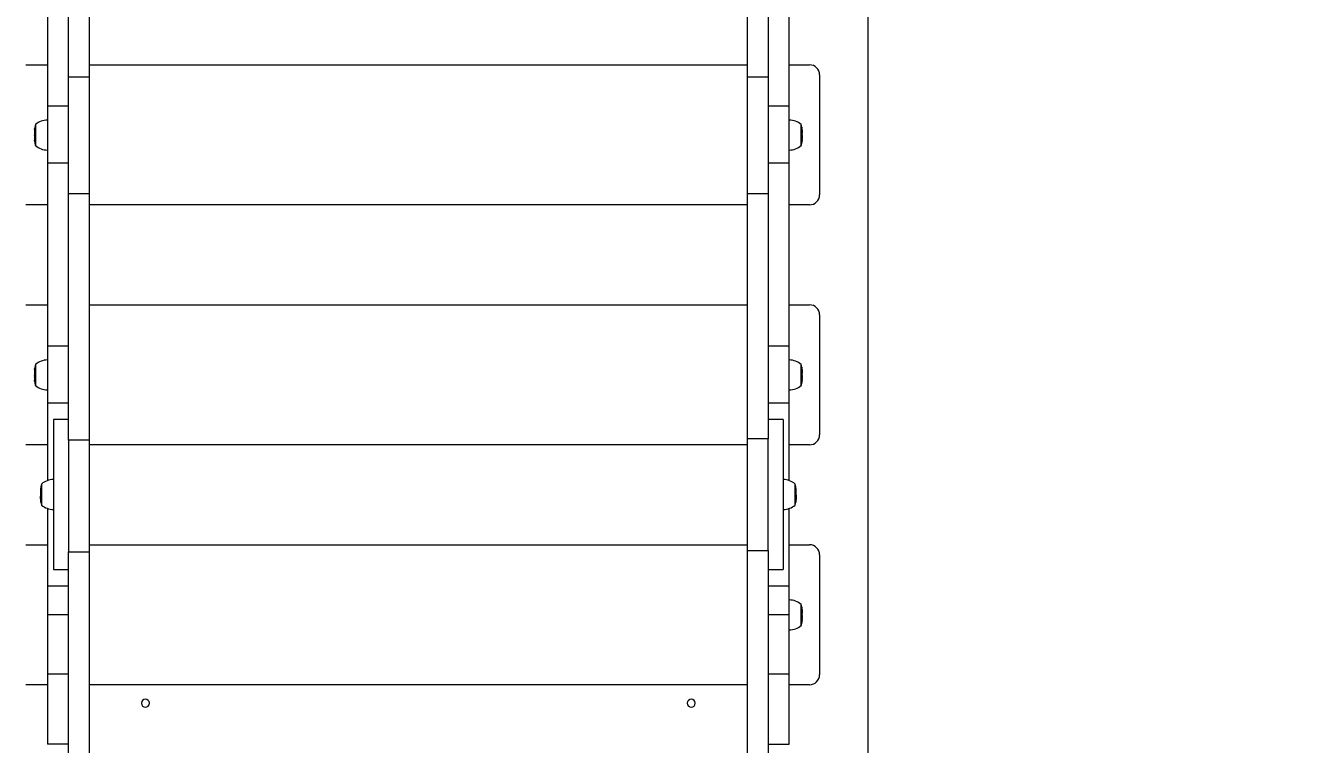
# Model space of a CAD drawing. Header units: millimetres. Extents: x -8113 to 7554, y -5964 to 7452.
# Drawn here: x 2321 to 3612, y -1816 to -1098 of the extents above; entities that cross this region are included whole.
import ezdxf

# ---------------------------------------------------------------- set-up
doc = ezdxf.new("R2010")
doc.units = ezdxf.units.MM
for name, color, linetype in [('DIKOM_ОБЪЕКТ', 7, 'Continuous'), ('DIKOM_РАЗМЕР_ЗОНА', 7, 'Continuous'), ('DIKOM_РАЗМЕР_ОБЪЕКТА', 7, 'Continuous')]:
    doc.layers.add(name, color=color, linetype=linetype)
doc.styles.add('style1', font='arial.ttf', dxfattribs={"width": 0.8})
doc.dimstyles.new('1-50', dxfattribs={"dimtxt": 300, "dimasz": 200, "dimexe": 100, "dimexo": 0, "dimgap": 100, "dimtad": 1, "dimtxsty": 'style1', "dimcen": 200, "dimclrd": 7, "dimclre": 7, "dimclrt": 7, "dimadec": 1, "dimazin": 2, "dimtfac": 1, "dimtmove": 0, "dimatfit": 2, "dimfxl": 0, "dimlwd": 25, "dimlwe": 18, "dimarcsym": 0})

# ---------------------------------------------------------------- blocks, each defined once
blk = doc.blocks.new('*D0')
at = {"layer": 'Defpoints', "color": 0, "transparency": 16777216}
for p in [(6054.1, 1970.8), (-4445.9, 381.6), (6054.1, -5178.4)]:
    blk.add_point(p, dxfattribs=at)
at = {"layer": 'DIKOM_РАЗМЕР_ОБЪЕКТА', "color": 7, "lineweight": 18, "transparency": 16777216}
for p, q in [((6054.1, 1970.8), (6054.1, -5278.4)), ((-4445.9, 381.6), (-4445.9, -5278.4))]:
    blk.add_line(p, q, dxfattribs=at)
at = {"layer": 'DIKOM_РАЗМЕР_ОБЪЕКТА', "color": 7, "lineweight": 25, "transparency": 16777216}
blk.add_line((-4245.9, -5178.4), (5854.1, -5178.4), dxfattribs=at)
at = {"layer": 'DIKOM_РАЗМЕР_ОБЪЕКТА', "color": 7, "transparency": 16777216}
for points in [[(-4245.9, -5145), (-4245.9, -5211.7), (-4445.9, -5178.4)], [(5854.1, -5145), (5854.1, -5211.7), (6054.1, -5178.4)]]:
    blk.add_solid(points, dxfattribs=at)
at = {"layer": 'DIKOM_РАЗМЕР_ОБЪЕКТА', "color": 7, "transparency": 16777216, "insert": (804.1, -4925.2), "char_height": 300, "attachment_point": 5, "style": 'style1'}
blk.add_mtext('10500', dxfattribs=at)
blk = doc.blocks.new('*D2')
at = {"layer": 'Defpoints', "color": 0, "transparency": 16777216}
for p in [(7554.1, 1504.9), (-6445.9, -5.3), (7554.1, -5864.3)]:
    blk.add_point(p, dxfattribs=at)
at = {"layer": 'DIKOM_РАЗМЕР_ЗОНА', "color": 7, "lineweight": 18, "transparency": 16777216}
for p, q in [((7554.1, 1504.9), (7554.1, -5964.3)), ((-6445.9, -5.3), (-6445.9, -5964.3))]:
    blk.add_line(p, q, dxfattribs=at)
at = {"layer": 'DIKOM_РАЗМЕР_ЗОНА', "color": 7, "lineweight": 25, "transparency": 16777216}
blk.add_line((-6245.9, -5864.3), (7354.1, -5864.3), dxfattribs=at)
at = {"layer": 'DIKOM_РАЗМЕР_ЗОНА', "color": 7, "transparency": 16777216}
for points in [[(-6245.9, -5830.9), (-6245.9, -5897.6), (-6445.9, -5864.3)], [(7354.1, -5830.9), (7354.1, -5897.6), (7554.1, -5864.3)]]:
    blk.add_solid(points, dxfattribs=at)
at = {"layer": 'DIKOM_РАЗМЕР_ЗОНА', "color": 7, "transparency": 16777216, "insert": (554.1, -5611.1), "char_height": 300, "attachment_point": 5, "style": 'style1'}
blk.add_mtext('14000', dxfattribs=at)

msp = doc.modelspace()

# ---------------------------------------------------------------- linework, layer by layer
at = {"layer": 'DIKOM_ОБЪЕКТ', "color": 7, "linetype": 'Continuous', "lineweight": 15}
for p, q in [((3164.08, -1942.292), (3164.08, -557.2)), ((3043.08, -902.39), (3043.08, -1149.232)), ((3064.08, -902.39), (3064.08, -1149.232)), ((2364.08, -1149.234), (2364.08, -903.847)), ((2385.08, -1149.234), (2385.08, -903.847)), ((2343.08, -994.968), (2343.08, -1178.174)), ((3085.08, -1178.174), (3085.08, -994.968)), ((2321.458, -1136.841), (2343.08, -1136.841)), ((2385.08, -1136.841), (3043.08, -1136.841)), ((3085.08, -1136.841), (3105.457, -1136.841)), ((3115.457, -1146.841), (3115.457, -1266.841)), ((2385.08, -1149.234), (2364.08, -1149.234)), ((2364.08, -1265.353), (2364.08, -1149.234)), ((2385.08, -1265.353), (2385.08, -1149.234)), ((3064.08, -1149.232), (3043.08, -1149.232)), ((3043.08, -1149.232), (3043.08, -1265.352)), ((3064.08, -1149.232), (3064.08, -1265.352)), ((2364.08, -1178.174), (2343.08, -1178.174)), ((2343.08, -1178.174), (2343.08, -1234.968)), ((3085.08, -1178.174), (3064.08, -1178.174)), ((3085.08, -1234.968), (3085.08, -1178.174)), ((2330.314, -1200.682), (2330.394, -1200.202)), ((2330.402, -1200.133), (2330.337, -1200.664)), ((2330.468, -1199.659), (2330.463, -1199.669)), ((2330.536, -1199.204), (2330.468, -1199.659)), ((2330.54, -1199.214), (2330.536, -1199.204)), ((2331.08, -1196.223), (2331.08, -1206.957)), ((3097.08, -1217.823), (3097.08, -1196.223)), ((3097.616, -1199.203), (3097.62, -1199.214)), ((3097.708, -1199.834), (3097.616, -1199.203)), ((3097.624, -1199.224), (3097.619, -1199.224)), ((3097.624, -1199.224), (3097.689, -1199.661)), ((3097.701, -1199.661), (3097.683, -1199.661)), ((3097.702, -1199.67), (3097.684, -1199.67)), ((3097.697, -1199.669), (3097.701, -1199.661)), ((3097.701, -1199.661), (3097.702, -1199.67)), ((3097.702, -1199.67), (3097.754, -1200.104)), ((3097.812, -1200.475), (3097.708, -1199.834)), ((2330.027, -1205.548), (2330.027, -1205.782)), ((2330.027, -1205.782), (2330.027, -1205.882)), ((2330.027, -1206.074), (2330.027, -1206.875)), ((2330.027, -1206.875), (2330.027, -1207.264)), ((2330.027, -1207.552), (2330.027, -1208.497)), ((2330.028, -1208.49), (2330.028, -1208.522)), ((2330.034, -1209.215), (2330.032, -1209.025)), ((2330.034, -1209.212), (2330.047, -1209.212)), ((2330.034, -1209.215), (2330.047, -1209.215)), ((2330.046, -1209.204), (2330.059, -1209.658)), ((2330.087, -1210.487), (2330.094, -1210.477)), ((2330.094, -1210.477), (2330.119, -1210.931)), ((2330.119, -1210.931), (2330.122, -1210.942)), ((2330.19, -1202.113), (2330.155, -1202.568)), ((2330.155, -1202.568), (2330.158, -1202.577)), ((2330.183, -1202.132), (2330.189, -1202.132)), ((2330.186, -1202.123), (2330.19, -1202.113)), ((2330.285, -1201.123), (2330.231, -1201.658)), ((2330.24, -1201.57), (2330.274, -1201.039)), ((2330.274, -1201.039), (2330.295, -1201.039)), ((2330.337, -1200.664), (2330.285, -1201.123)), ((2330.3, -1200.876), (2330.301, -1200.866)), ((2330.3, -1200.876), (2330.58, -1200.876)), ((2330.301, -1200.866), (2330.58, -1200.866)), ((2330.314, -1200.682), (2330.58, -1200.682)), ((2330.319, -1213.302), (2330.415, -1214.07)), ((2330.325, -1213.255), (2330.491, -1214.522)), ((2331.08, -1206.957), (2331.08, -1217.823)), ((3098.065, -1203.168), (3097.58, -1203.168)), ((3097.661, -1214.521), (3097.822, -1213.306)), ((3097.94, -1201.858), (3097.9, -1201.257)), ((3097.931, -1201.679), (3097.976, -1202.101)), ((3097.998, -1202.566), (3097.94, -1201.858)), ((3097.976, -1202.101), (3097.96, -1202.101)), ((3097.977, -1202.115), (3097.961, -1202.115)), ((3097.97, -1202.133), (3097.963, -1202.133)), ((3097.97, -1202.133), (3098.004, -1202.572)), ((3097.977, -1202.115), (3097.974, -1202.123)), ((3097.976, -1202.101), (3097.977, -1202.115)), ((3098.002, -1202.577), (3097.998, -1202.566)), ((3098.034, -1210.93), (3098.06, -1210.475)), ((3098.038, -1210.942), (3098.034, -1210.93)), ((3098.066, -1210.497), (3098.042, -1210.936)), ((3098.066, -1210.497), (3098.059, -1210.497)), ((3098.095, -1209.657), (3098.109, -1209.203)), ((3098.114, -1209.224), (3098.101, -1209.678)), ((3098.114, -1209.224), (3098.108, -1209.224)), ((3098.126, -1209.213), (3098.109, -1209.213)), ((3098.126, -1209.216), (3098.109, -1209.216)), ((3098.132, -1208.62), (3098.131, -1208.793)), ((3098.132, -1205.942), (3098.132, -1206.104)), ((3098.132, -1208.281), (3098.132, -1208.62)), ((3098.133, -1205.872), (3098.133, -1205.548)), ((3098.133, -1206.201), (3098.133, -1206.087)), ((3098.133, -1207.25), (3098.133, -1206.201)), ((3098.133, -1208.498), (3098.133, -1207.549)), ((2330.415, -1214.07), (2330.422, -1214.086)), ((2330.491, -1214.522), (2330.495, -1214.532)), ((3097.665, -1214.532), (3097.661, -1214.521)), ((3097.729, -1214.085), (3097.669, -1214.542)), ((3097.719, -1214.085), (3097.744, -1214.085)), ((3097.738, -1214.069), (3097.833, -1213.316)), ((3097.744, -1214.085), (3097.738, -1214.069)), ((2343.08, -1234.968), (2364.08, -1234.968)), ((2343.08, -1234.968), (2343.08, -1418.175)), ((3064.08, -1234.968), (3085.08, -1234.968)), ((3085.08, -1418.175), (3085.08, -1234.968)), ((2343.08, -1276.841), (2321.458, -1276.841)), ((2364.08, -1265.353), (2385.08, -1265.353)), ((2364.08, -1512.195), (2364.08, -1265.353)), ((2385.08, -1512.195), (2385.08, -1265.353)), ((3043.08, -1276.841), (2385.08, -1276.841)), ((3043.08, -1265.352), (3064.08, -1265.352)), ((3043.08, -1265.352), (3043.08, -1510.738)), ((3064.08, -1265.352), (3064.08, -1510.738)), ((3105.457, -1276.841), (3085.08, -1276.841)), ((2321.458, -1376.841), (2343.08, -1376.841)), ((2385.08, -1376.841), (3043.08, -1376.841)), ((3085.08, -1376.841), (3105.457, -1376.841)), ((3115.457, -1386.841), (3115.457, -1506.841)), ((2364.08, -1418.175), (2343.08, -1418.175)), ((2343.08, -1418.175), (2343.08, -1474.968)), ((3085.08, -1418.175), (3064.08, -1418.175)), ((3085.08, -1474.968), (3085.08, -1418.175)), ((2330.027, -1445.548), (2330.027, -1445.782)), ((2330.19, -1442.113), (2330.155, -1442.568)), ((2330.155, -1442.568), (2330.158, -1442.578)), ((2330.183, -1442.131), (2330.189, -1442.131)), ((2330.186, -1442.123), (2330.19, -1442.113)), ((2330.285, -1441.123), (2330.231, -1441.658)), ((2330.24, -1441.571), (2330.274, -1441.038)), ((2330.274, -1441.038), (2330.295, -1441.038)), ((2330.337, -1440.665), (2330.285, -1441.123)), ((2330.3, -1440.876), (2330.301, -1440.866)), ((2330.3, -1440.876), (2330.58, -1440.876)), ((2330.301, -1440.866), (2330.58, -1440.866)), ((2330.314, -1440.682), (2330.394, -1440.202)), ((2330.314, -1440.682), (2330.58, -1440.682)), ((2330.402, -1440.133), (2330.337, -1440.665)), ((2330.468, -1439.659), (2330.463, -1439.668)), ((2330.536, -1439.204), (2330.468, -1439.659)), ((2330.54, -1439.214), (2330.536, -1439.204)), ((2331.08, -1436.223), (2331.08, -1446.957)), ((3097.08, -1457.823), (3097.08, -1436.223)), ((3098.065, -1443.168), (3097.58, -1443.168)), ((3097.616, -1439.203), (3097.62, -1439.214)), ((3097.708, -1439.833), (3097.616, -1439.203)), ((3097.624, -1439.224), (3097.619, -1439.224)), ((3097.624, -1439.224), (3097.689, -1439.661)), ((3097.701, -1439.661), (3097.683, -1439.661)), ((3097.702, -1439.67), (3097.684, -1439.67)), ((3097.697, -1439.668), (3097.701, -1439.661)), ((3097.701, -1439.661), (3097.702, -1439.67)), ((3097.702, -1439.67), (3097.754, -1440.104)), ((3097.812, -1440.475), (3097.708, -1439.833)), ((3097.94, -1441.858), (3097.9, -1441.258)), ((3097.931, -1441.679), (3097.976, -1442.101)), ((3097.998, -1442.566), (3097.94, -1441.858)), ((3097.976, -1442.101), (3097.96, -1442.101)), ((3097.977, -1442.115), (3097.961, -1442.115)), ((3097.97, -1442.133), (3097.963, -1442.133)), ((3097.97, -1442.133), (3098.004, -1442.571)), ((3097.977, -1442.115), (3097.974, -1442.123)), ((3097.976, -1442.101), (3097.977, -1442.115)), ((3098.002, -1442.578), (3097.998, -1442.566)), ((3098.133, -1445.872), (3098.133, -1445.548)), ((2330.027, -1445.782), (2330.027, -1445.882)), ((2330.027, -1446.073), (2330.027, -1446.874)), ((2330.027, -1446.874), (2330.027, -1447.264)), ((2330.027, -1447.551), (2330.027, -1448.497)), ((2330.028, -1448.49), (2330.028, -1448.521)), ((2330.034, -1449.215), (2330.032, -1449.025)), ((2330.034, -1449.211), (2330.047, -1449.211)), ((2330.034, -1449.215), (2330.047, -1449.215)), ((2330.046, -1449.204), (2330.059, -1449.659)), ((2330.087, -1450.487), (2330.094, -1450.477)), ((2330.094, -1450.477), (2330.119, -1450.931)), ((2330.119, -1450.931), (2330.122, -1450.941)), ((2330.319, -1453.302), (2330.415, -1454.07)), ((2330.325, -1453.255), (2330.491, -1454.522)), ((2330.415, -1454.07), (2330.422, -1454.087)), ((2330.491, -1454.522), (2330.495, -1454.532)), ((2331.08, -1446.957), (2331.08, -1457.823)), ((3097.661, -1454.52), (3097.822, -1453.306)), ((3097.665, -1454.532), (3097.661, -1454.52)), ((3097.729, -1454.085), (3097.669, -1454.542)), ((3097.719, -1454.085), (3097.744, -1454.085)), ((3097.738, -1454.068), (3097.833, -1453.316)), ((3097.744, -1454.085), (3097.738, -1454.068)), ((3098.034, -1450.93), (3098.06, -1450.475)), ((3098.038, -1450.941), (3098.034, -1450.93)), ((3098.066, -1450.496), (3098.042, -1450.936)), ((3098.066, -1450.496), (3098.059, -1450.496)), ((3098.095, -1449.657), (3098.109, -1449.203)), ((3098.114, -1449.224), (3098.101, -1449.679)), ((3098.114, -1449.224), (3098.108, -1449.224)), ((3098.126, -1449.213), (3098.109, -1449.213)), ((3098.126, -1449.217), (3098.109, -1449.217)), ((3098.132, -1448.62), (3098.131, -1448.793)), ((3098.132, -1445.942), (3098.132, -1446.104)), ((3098.132, -1448.282), (3098.132, -1448.62)), ((3098.133, -1446.201), (3098.133, -1446.087)), ((3098.133, -1447.25), (3098.133, -1446.201)), ((3098.133, -1448.498), (3098.133, -1447.549)), ((2343.08, -1474.968), (2364.08, -1474.968)), ((2343.08, -1474.968), (2343.08, -1552.616)), ((3064.08, -1474.968), (3085.08, -1474.968)), ((3085.08, -1552.616), (3085.08, -1474.968)), ((2364.08, -1491.571), (2349.08, -1491.571)), ((2349.08, -1491.571), (2349.08, -1641.571)), ((3079.08, -1491.571), (3064.08, -1491.571)), ((3079.08, -1491.571), (3079.08, -1641.571)), ((2343.08, -1516.841), (2321.458, -1516.841)), ((2385.08, -1512.195), (2364.08, -1512.195)), ((2364.08, -1512.195), (2364.08, -1623.869)), ((2385.08, -1623.869), (2385.08, -1512.195)), ((3043.08, -1516.841), (2385.08, -1516.841)), ((3064.08, -1510.738), (3043.08, -1510.738)), ((3043.08, -1510.738), (3043.08, -1622.445)), ((3064.08, -1622.445), (3064.08, -1510.738)), ((3105.457, -1516.841), (3085.08, -1516.841)), ((2336.19, -1561.426), (2336.155, -1561.868)), ((2336.189, -1561.533), (2336.19, -1561.426)), ((2336.337, -1560.017), (2336.285, -1560.463)), ((2337.08, -1555.772), (2337.08, -1564.049)), ((3091.08, -1577.371), (3091.08, -1555.772)), ((3091.708, -1559.155), (3091.616, -1558.542)), ((3091.94, -1561.124), (3091.927, -1561.071)), ((3091.998, -1561.813), (3091.94, -1561.124)), ((3091.976, -1561.48), (3091.977, -1561.494)), ((2336.024, -1565.736), (2336.028, -1565.736)), ((2336.027, -1565.097), (2336.027, -1565.183)), ((2336.027, -1565.183), (2336.027, -1565.389)), ((2336.027, -1565.389), (2336.027, -1566.086)), ((2336.027, -1566.064), (2336.027, -1566.788)), ((2336.027, -1566.788), (2336.027, -1567.994)), ((2336.028, -1567.981), (2336.028, -1568.16)), ((2336.034, -1568.608), (2336.055, -1568.608)), ((2336.069, -1563.235), (2336.037, -1563.235)), ((2336.046, -1568.321), (2336.059, -1568.763)), ((2336.053, -1569.2), (2336.051, -1569.138)), ((2336.094, -1569.558), (2336.119, -1570)), ((2336.126, -1570.818), (2336.1, -1570.376)), ((2336.119, -1570), (2336.124, -1570.601)), ((2336.155, -1561.868), (2336.156, -1562.001)), ((2336.319, -1572.399), (2336.416, -1573.146)), ((2336.343, -1572.399), (2336.319, -1572.399)), ((2336.325, -1572.26), (2336.491, -1573.492)), ((2336.422, -1573.772), (2336.327, -1573.04)), ((2336.416, -1573.146), (2336.422, -1573.772)), ((2336.444, -1573.146), (2336.416, -1573.146)), ((2336.499, -1574.31), (2336.426, -1573.772)), ((2336.491, -1573.492), (2336.499, -1574.31)), ((2337.08, -1564.049), (2337.08, -1577.371)), ((3091.661, -1573.437), (3091.822, -1572.256)), ((3091.669, -1574.254), (3091.661, -1573.437)), ((3091.742, -1573.717), (3091.669, -1574.254)), ((3091.738, -1573.09), (3091.708, -1573.09)), ((3091.738, -1573.09), (3091.833, -1572.358)), ((3091.744, -1573.717), (3091.738, -1573.09)), ((3091.841, -1572.97), (3091.744, -1573.717)), ((3091.808, -1572.358), (3091.833, -1572.358)), ((3092, -1562.001), (3091.998, -1561.813)), ((3092.034, -1569.945), (3092.06, -1569.503)), ((3092.039, -1570.601), (3092.034, -1569.945)), ((3092.066, -1570.32), (3092.041, -1570.762)), ((3092.095, -1568.708), (3092.109, -1568.266)), ((3092.114, -1569.083), (3092.109, -1569.244)), ((3092.133, -1565.241), (3092.133, -1565.097)), ((3092.133, -1565.49), (3092.133, -1565.241)), ((3092.133, -1566.438), (3092.133, -1565.49)), ((3092.133, -1566.782), (3092.133, -1566.438)), ((3092.133, -1568.02), (3092.133, -1567.429)), ((3092.133, -1568.02), (3092.133, -1568.046)), ((2343.08, -1580.527), (2343.08, -1658.174)), ((3085.08, -1658.174), (3085.08, -1580.527)), ((2321.458, -1616.841), (2343.08, -1616.841)), ((2364.08, -1623.869), (2385.08, -1623.869)), ((2364.08, -1942.292), (2364.08, -1623.869)), ((2385.08, -1616.841), (3043.08, -1616.841)), ((2385.08, -1942.292), (2385.08, -1623.869)), ((3043.08, -1622.445), (3064.08, -1622.445)), ((3043.08, -1622.445), (3043.08, -1942.292)), ((3064.08, -1622.445), (3064.08, -1942.292)), ((3085.08, -1616.841), (3105.457, -1616.841)), ((3115.457, -1626.841), (3115.457, -1746.841)), ((2349.08, -1641.571), (2364.08, -1641.571)), ((3064.08, -1641.571), (3079.08, -1641.571)), ((2364.08, -1658.174), (2343.08, -1658.174)), ((2343.08, -1658.174), (2343.08, -1686.571)), ((3085.08, -1658.174), (3064.08, -1658.174)), ((3085.08, -1686.571), (3085.08, -1658.174)), ((3097.08, -1697.823), (3097.08, -1676.223)), ((2343.08, -1686.571), (2364.08, -1686.571)), ((2343.08, -1686.571), (2343.08, -1746.301)), ((3064.08, -1686.571), (3085.08, -1686.571)), ((3085.08, -1746.301), (3085.08, -1686.571)), ((3098.065, -1683.168), (3097.58, -1683.168)), ((3097.616, -1679.203), (3097.62, -1679.214)), ((3097.708, -1679.834), (3097.616, -1679.203)), ((3097.624, -1679.224), (3097.619, -1679.224)), ((3097.624, -1679.224), (3097.689, -1679.661)), ((3097.701, -1679.661), (3097.683, -1679.661)), ((3097.702, -1679.67), (3097.684, -1679.67)), ((3097.697, -1679.668), (3097.701, -1679.661)), ((3097.701, -1679.661), (3097.702, -1679.67)), ((3097.702, -1679.67), (3097.754, -1680.104)), ((3097.812, -1680.475), (3097.708, -1679.834)), ((3097.94, -1681.858), (3097.9, -1681.257)), ((3097.931, -1681.679), (3097.976, -1682.101)), ((3097.998, -1682.566), (3097.94, -1681.858)), ((3097.976, -1682.101), (3097.96, -1682.101)), ((3097.977, -1682.115), (3097.961, -1682.115)), ((3097.97, -1682.133), (3097.963, -1682.133)), ((3097.97, -1682.133), (3098.004, -1682.572)), ((3097.977, -1682.115), (3097.974, -1682.123)), ((3097.976, -1682.101), (3097.977, -1682.115)), ((3098.002, -1682.577), (3097.998, -1682.566)), ((3098.034, -1690.93), (3098.06, -1690.475)), ((3098.066, -1690.497), (3098.042, -1690.936)), ((3098.066, -1690.497), (3098.059, -1690.497)), ((3098.095, -1689.657), (3098.109, -1689.203)), ((3098.114, -1689.224), (3098.101, -1689.678)), ((3098.114, -1689.224), (3098.108, -1689.224)), ((3098.126, -1689.213), (3098.109, -1689.213)), ((3098.126, -1689.216), (3098.109, -1689.216)), ((3098.132, -1688.62), (3098.131, -1688.793)), ((3098.132, -1685.942), (3098.132, -1686.104)), ((3098.132, -1688.281), (3098.132, -1688.62)), ((3098.133, -1685.872), (3098.133, -1685.548)), ((3098.133, -1686.201), (3098.133, -1686.087)), ((3098.133, -1687.25), (3098.133, -1686.201)), ((3098.133, -1688.498), (3098.133, -1687.549)), ((3097.661, -1694.521), (3097.822, -1693.306)), ((3097.665, -1694.532), (3097.661, -1694.521)), ((3097.729, -1694.085), (3097.669, -1694.542)), ((3097.719, -1694.085), (3097.744, -1694.085)), ((3097.738, -1694.069), (3097.833, -1693.316)), ((3097.744, -1694.085), (3097.738, -1694.069)), ((3098.038, -1690.942), (3098.034, -1690.93)), ((2364.08, -1746.301), (2343.08, -1746.301)), ((2343.08, -1746.301), (2343.08, -1816.302)), ((3085.08, -1746.301), (3064.08, -1746.301)), ((3085.08, -1816.302), (3085.08, -1746.301)), ((2343.08, -1756.841), (2321.458, -1756.841)), ((3043.08, -1756.841), (2385.08, -1756.841)), ((3105.457, -1756.841), (3085.08, -1756.841)), ((2364.08, -1816.302), (2343.08, -1816.302)), ((3064.08, -1816.302), (3085.08, -1816.302))]:
    msp.add_line(p, q, dxfattribs=at)
at = {"layer": 'DIKOM_ОБЪЕКТ', "color": 7, "linetype": 'Continuous', "lineweight": 15, "flags": 128}
for points in [[(2330.028, -1207.472), (2330.027, -1207.31), (2330.028, -1207.258)], [(2330.028, -1207.352), (2330.027, -1207.546), (2330.027, -1207.547)], [(2330.028, -1206.738), (2330.028, -1207.013), (2330.028, -1207.352)], [(2330.028, -1206.738), (2330.028, -1206.936), (2330.028, -1206.968)], [(2330.028, -1208.768), (2330.029, -1208.855), (2330.034, -1209.212)], [(2330.034, -1209.212), (2330.037, -1209.209), (2330.046, -1209.204)], [(2330.051, -1209.225), (2330.041, -1209.222), (2330.034, -1209.215)], [(2330.059, -1209.658), (2330.049, -1209.662), (2330.052, -1209.668)], [(2330.145, -1211.624), (2330.16, -1211.769), (2330.184, -1211.982), (2330.212, -1212.241), (2330.247, -1212.564), (2330.325, -1213.255)], [(3098.06, -1210.475), (3098.077, -1210.48), (3098.073, -1210.487)], [(3098.065, -1203.168), (3098.069, -1203.306), (3098.078, -1203.595), (3098.079, -1203.623)], [(3098.108, -1209.668), (3098.104, -1209.659), (3098.095, -1209.657)], [(3098.109, -1209.203), (3098.119, -1209.206), (3098.126, -1209.213)], [(3098.126, -1209.216), (3098.123, -1209.219), (3098.114, -1209.224)], [(3098.13, -1207.411), (3098.131, -1207.011), (3098.131, -1206.771)], [(3098.132, -1207.548), (3098.133, -1207.562), (3098.132, -1208.267)], [(3098.065, -1443.168), (3098.069, -1443.306), (3098.078, -1443.595), (3098.079, -1443.622)], [(2330.028, -1447.472), (2330.027, -1447.311), (2330.028, -1447.259)], [(2330.028, -1447.352), (2330.027, -1447.546), (2330.027, -1447.547)], [(2330.028, -1446.738), (2330.028, -1447.013), (2330.028, -1447.352)], [(2330.028, -1446.738), (2330.028, -1446.935), (2330.028, -1446.968)], [(2330.028, -1448.767), (2330.029, -1448.855), (2330.034, -1449.211)], [(2330.034, -1449.211), (2330.037, -1449.209), (2330.046, -1449.204)], [(2330.051, -1449.225), (2330.041, -1449.222), (2330.034, -1449.215)], [(2330.059, -1449.659), (2330.049, -1449.662), (2330.052, -1449.669)], [(2330.145, -1451.624), (2330.16, -1451.77), (2330.184, -1451.983), (2330.212, -1452.241), (2330.247, -1452.564), (2330.325, -1453.255)], [(3098.06, -1450.475), (3098.077, -1450.48), (3098.073, -1450.487)], [(3098.108, -1449.669), (3098.104, -1449.66), (3098.095, -1449.657)], [(3098.109, -1449.203), (3098.119, -1449.206), (3098.126, -1449.213)], [(3098.126, -1449.217), (3098.123, -1449.219), (3098.114, -1449.224)], [(3098.13, -1447.411), (3098.131, -1447.012), (3098.131, -1446.771)], [(3098.132, -1447.549), (3098.133, -1447.562), (3098.132, -1448.267)], [(2336.028, -1566.52), (2336.027, -1566.77), (2336.027, -1566.783)], [(2336.028, -1565.923), (2336.028, -1566.19), (2336.028, -1566.52)], [(2336.028, -1565.923), (2336.028, -1566.176), (2336.028, -1566.216)], [(2336.028, -1568.16), (2336.029, -1568.337), (2336.034, -1568.608)], [(2336.034, -1568.747), (2336.03, -1568.505), (2336.03, -1568.379)], [(2336.034, -1568.608), (2336.037, -1568.504), (2336.046, -1568.321)], [(2336.051, -1569.138), (2336.041, -1569.004), (2336.034, -1568.747)], [(2336.069, -1563.267), (2336.068, -1563.255), (2336.063, -1563.38), (2336.055, -1563.619), (2336.046, -1563.935), (2336.04, -1564.164)], [(2336.059, -1568.763), (2336.049, -1568.908), (2336.054, -1569.292)], [(2336.1, -1570.376), (2336.083, -1570.192), (2336.094, -1569.558)], [(2336.156, -1571.036), (2336.16, -1571.019), (2336.184, -1571.137), (2336.213, -1571.332), (2336.247, -1571.61), (2336.325, -1572.26)], [(2336.189, -1571.459), (2336.19, -1571.449), (2336.206, -1571.513), (2336.226, -1571.639), (2336.258, -1571.886), (2336.306, -1572.292), (2336.319, -1572.399)], [(3091.822, -1572.256), (3091.901, -1571.585), (3091.941, -1571.274), (3091.973, -1571.064), (3092.003, -1570.939), (3092.016, -1571.012)], [(3091.833, -1572.358), (3091.888, -1571.899), (3091.918, -1571.663), (3091.943, -1571.494), (3091.966, -1571.389), (3091.969, -1571.399)], [(3092.06, -1569.503), (3092.077, -1569.687), (3092.066, -1570.32)], [(3092.11, -1569.292), (3092.104, -1568.799), (3092.095, -1568.708)], [(3092.109, -1568.266), (3092.119, -1568.4), (3092.126, -1568.657)], [(3092.126, -1568.796), (3092.123, -1568.9), (3092.114, -1569.083)], [(3092.13, -1566.523), (3092.131, -1566.135), (3092.131, -1565.901)], [(3092.132, -1567.282), (3092.133, -1567.405), (3092.132, -1567.899), (3092.132, -1568.09)], [(3098.06, -1690.475), (3098.077, -1690.48), (3098.073, -1690.487)], [(3098.065, -1683.168), (3098.069, -1683.306), (3098.078, -1683.594), (3098.079, -1683.623)], [(3098.108, -1689.668), (3098.104, -1689.659), (3098.095, -1689.657)], [(3098.109, -1689.203), (3098.119, -1689.206), (3098.126, -1689.213)], [(3098.126, -1689.216), (3098.123, -1689.219), (3098.114, -1689.224)], [(3098.13, -1687.411), (3098.131, -1687.011), (3098.131, -1686.771)], [(3098.132, -1687.548), (3098.133, -1687.562), (3098.132, -1688.267)]]:
    msp.add_lwpolyline(points, dxfattribs=at)
at = {"layer": 'DIKOM_ОБЪЕКТ', "color": 7, "linetype": 'Continuous', "lineweight": 15, "extrusion": (2.61157e-14, 3.49577e-15, -1)}
for centre in [(-2441.08, -1775.293), (-2987.08, -1775.293)]:
    msp.add_circle(centre, 4, dxfattribs=at)
at = {"layer": 'DIKOM_ОБЪЕКТ', "color": 7, "linetype": 'Continuous', "lineweight": 15}
for centre, radius, start, end in [((3105.457, -1146.841), 10, 0, 90), ((2371.863, -1205.548), 41.836, 171.915759, 172.558027), ((2371.863, -1205.548), 41.836, 167.120378, 171.284247), ((2343.24, -1210.7), 18.677, 90.490933, 130.621157), ((3084.92, -1210.7), 18.677, 49.378843, 89.509067), ((3056.297, -1205.548), 41.836, 8.715127, 12.879622), ((3056.297, -1205.548), 41.836, 7.483064, 8.084695), ((2364.689, -1206.023), 34.663, 178.038271, 180.570557), ((2360.307, -1205.766), 30.28, 178.255753, 180.656921), ((2371.863, -1205.548), 41.836, 177.39809, 180), ((2371.863, -1208.498), 41.836, 180, 180.368923), ((2568.005, -1210.393), 238.029, 178.370377, 178.663029), ((2371.863, -1208.498), 41.836, 181.60238, 182.72417), ((2610.4, -1212.169), 280.449, 178.16108, 178.501467), ((2371.863, -1205.548), 41.836, 175.926854, 176.774272), ((2371.863, -1208.498), 41.836, 183.349378, 184.309381), ((2371.863, -1205.548), 41.836, 174.662666, 175.3033), ((2137.137, -1234.389), 194.33, 6.229431, 6.593288), ((2371.863, -1208.498), 41.836, 184.928941, 187.669969), ((2371.863, -1205.548), 41.836, 173.071589, 174.081441), ((2333.601, -1201.483), 3.356, 169.556564, 172.383444), ((2335.193, -1201.117), 4.899, 174.913737, 177.067462), ((3056.297, -1208.498), 41.836, 352.331097, 355.097361), ((3170.905, -1220.729), 73.46, 172.858889, 174.200987), ((3056.297, -1205.548), 41.836, 5.888969, 6.968903), ((3129.962, -1216.395), 32.276, 172.277405, 174.52515), ((3056.297, -1205.548), 41.836, 4.697738, 5.309814), ((3134.273, -1215.98), 36.518, 173.146401, 173.816099), ((3056.297, -1208.498), 41.836, 355.748015, 356.649986), ((3056.297, -1205.548), 41.836, 3.271424, 4.073387), ((3195.602, -1201.343), 97.556, 181.127486, 182.051342), ((3056.297, -1208.498), 41.836, 357.274575, 358.395866), ((3056.297, -1205.548), 41.836, 0, 2.64345), ((3148.815, -1202.978), 50.733, 180.883889, 182.095651), ((3016.8, -1206.989), 81.337, 0.614174, 1.517199), ((3055.075, -1205.997), 43.056, 359.584526, 1.549055), ((2994.331, -1208.102), 103.802, 359.368789, 0.381874), ((2815.591, -1207.676), 282.542, 359.877188, 0.237981), ((3056.297, -1208.498), 41.836, 359.595723, 0), ((2371.863, -1208.498), 41.836, 188.300333, 192.879622), ((2343.24, -1203.346), 18.677, 229.378843, 269.509067), ((3084.92, -1203.346), 18.677, 270.490933, 310.621157), ((3056.297, -1208.498), 41.836, 347.120378, 351.699581), ((3105.457, -1266.841), 10, 270, 0), ((3105.457, -1386.841), 10, 0, 90), ((2343.24, -1450.7), 18.677, 90.490933, 130.621157), ((3084.92, -1450.7), 18.677, 49.378843, 89.509067), ((2364.661, -1446.023), 34.634, 178.037263, 180.571476), ((2360.315, -1445.766), 30.288, 178.255693, 180.657605), ((2371.863, -1445.548), 41.836, 177.39809, 180), ((2565.544, -1450.328), 235.568, 178.369062, 178.664819), ((2606.318, -1452.049), 276.366, 178.15876, 178.504221), ((2371.863, -1445.548), 41.836, 175.926854, 176.774272), ((2371.863, -1445.548), 41.836, 174.662666, 175.3033), ((2371.863, -1445.548), 41.836, 173.071589, 174.081441), ((2333.665, -1441.495), 3.422, 169.566042, 172.332488), ((2335.078, -1441.107), 4.783, 174.90121, 177.117599), ((2371.863, -1445.548), 41.836, 171.915759, 172.558027), ((2371.863, -1445.548), 41.836, 167.120378, 171.284247), ((3056.297, -1445.548), 41.836, 8.715127, 12.879622), ((3056.297, -1445.548), 41.836, 7.483064, 8.084695), ((3056.297, -1445.548), 41.836, 5.888969, 6.968903), ((3056.297, -1445.548), 41.836, 4.697738, 5.309814), ((3056.297, -1445.548), 41.836, 3.271424, 4.073387), ((3196.067, -1441.331), 98.021, 181.129165, 182.048872), ((3056.297, -1445.548), 41.836, 0, 2.64345), ((3148.527, -1442.984), 50.445, 180.881967, 182.099756), ((3016.409, -1446.996), 81.728, 0.616916, 1.515272), ((3055.075, -1445.997), 43.056, 359.584526, 1.549055), ((2371.863, -1448.498), 41.836, 180, 180.368923), ((2371.863, -1448.498), 41.836, 181.60238, 182.72417), ((2371.863, -1448.498), 41.836, 183.349378, 184.309381), ((2146.713, -1473.321), 184.694, 6.222572, 6.60526), ((2371.863, -1448.498), 41.836, 184.928941, 187.669969), ((2371.863, -1448.498), 41.836, 188.300333, 192.879622), ((2343.24, -1443.346), 18.677, 229.378843, 269.509067), ((3084.92, -1443.346), 18.677, 270.490933, 310.621157), ((3056.297, -1448.498), 41.836, 347.120378, 351.699581), ((3056.297, -1448.498), 41.836, 352.331097, 355.097361), ((3170.432, -1460.675), 72.984, 172.854264, 174.205058), ((3129.456, -1456.336), 31.767, 172.260169, 174.544259), ((3223.632, -1465.687), 126.402, 173.611327, 173.811864), ((3056.297, -1448.498), 41.836, 355.748015, 356.649986), ((3056.297, -1448.498), 41.836, 357.274575, 358.395866), ((2994.527, -1448.103), 103.606, 359.367918, 0.382689), ((2815.281, -1447.676), 282.852, 359.877311, 0.237822), ((3056.297, -1448.498), 41.836, 359.595723, 0), ((3105.457, -1506.841), 10, 270, 0), ((2377.863, -1565.097), 41.836, 173.826237, 175.114505), ((2354.606, -1562.193), 18.399, 174.214381, 175.0777), ((2377.863, -1565.097), 41.836, 171.631775, 173.011677), ((2377.863, -1565.097), 41.836, 170.989885, 171.631775), ((2377.863, -1565.097), 41.836, 167.120378, 170.989885), ((2349.24, -1570.248), 18.677, 90.490933, 130.621157), ((3078.92, -1570.248), 18.677, 49.378843, 89.509067), ((3050.297, -1565.097), 41.836, 9.018156, 12.879622), ((3050.297, -1565.097), 41.836, 5.523889, 8.04445), ((3050.297, -1565.097), 41.836, 4.886169, 4.978309), ((2377.863, -1565.097), 41.836, 178.504989, 180), ((2375.424, -1565.321), 39.398, 178.170982, 180.475424), ((2374.372, -1565.179), 38.345, 178.484264, 180.441492), ((2377.863, -1568.046), 41.836, 180.663895, 181.064254), ((2377.863, -1568.046), 41.836, 181.704716, 182.857045), ((2390.328, -1565.275), 54.295, 177.44922, 178.722083), ((2377.863, -1565.097), 41.836, 177.579416, 178.212089), ((2377.863, -1565.097), 41.836, 175.756406, 176.957113), ((2377.863, -1568.046), 41.836, 183.500748, 184.824564), ((2347.016, -1570.657), 10.881, 182.333935, 186.511065), ((2356.743, -1570.282), 20.602, 183.56619, 187.693417), ((2377.863, -1568.046), 41.836, 188.591601, 192.879622), ((3050.297, -1568.046), 41.836, 347.120378, 351.4115), ((3050.297, -1568.046), 41.836, 351.4115, 352.375573), ((3070.277, -1570.196), 21.742, 352.669427, 356.530858), ((3065.619, -1569.532), 26.441, 353.843708, 356.653906), ((3050.297, -1568.046), 41.836, 354.91522, 356.499543), ((3050.297, -1565.097), 41.836, 3.187047, 4.245159), ((3026.952, -1565.496), 65.173, 1.307747, 2.419547), ((3050.23, -1564.852), 41.893, 1.028746, 2.31029), ((3050.297, -1565.097), 41.836, 0, 2.583947), ((3021.136, -1565.926), 70.998, 0.442301, 1.547597), ((3045.024, -1565.329), 47.108, 359.707403, 1.495768), ((2940.752, -1567.331), 151.38, 359.481109, 0.305706), ((2695.829, -1566.973), 396.304, 359.896317, 0.200934), ((2349.24, -1562.895), 18.677, 229.378843, 269.509067), ((3078.92, -1562.895), 18.677, 270.490933, 310.621157), ((3105.457, -1626.841), 10, 0, 90), ((3084.92, -1690.7), 18.677, 49.378843, 89.509067), ((3056.297, -1685.548), 41.836, 8.715127, 12.879622), ((3056.297, -1685.548), 41.836, 7.483064, 8.084695), ((3056.297, -1685.548), 41.836, 5.888969, 6.968903), ((3056.297, -1685.548), 41.836, 4.697738, 5.309814), ((3056.297, -1685.548), 41.836, 3.271424, 4.073387), ((3195.427, -1681.348), 97.382, 181.126686, 182.052188), ((3056.297, -1688.498), 41.836, 357.274575, 358.395866), ((3056.297, -1685.548), 41.836, 0, 2.64345), ((3148.815, -1682.978), 50.733, 180.883889, 182.095651), ((3016.8, -1686.989), 81.337, 0.614174, 1.517199), ((3055.165, -1685.996), 42.967, 359.584013, 1.550691), ((2994.331, -1688.102), 103.802, 359.368789, 0.381874), ((2815.591, -1687.676), 282.542, 359.877188, 0.237981), ((3056.297, -1688.498), 41.836, 359.595723, 0), ((3084.92, -1683.346), 18.677, 270.490933, 310.621157), ((3056.297, -1688.498), 41.836, 347.120378, 351.699581), ((3056.297, -1688.498), 41.836, 352.331097, 355.097361), ((3170.905, -1700.729), 73.46, 172.858889, 174.200987), ((3129.962, -1696.395), 32.276, 172.277405, 174.52515), ((3134.273, -1695.98), 36.519, 173.146401, 173.816099), ((3056.297, -1688.498), 41.836, 355.748015, 356.649986), ((3105.457, -1746.841), 10, 270, 0)]:
    msp.add_arc(centre, radius, start, end, dxfattribs=at)

# ---------------------------------------------------------------- dimensions: what is measured, and where the dimension line sits
at = {"layer": 'DIKOM_РАЗМЕР_ЗОНА'}
dim = msp.add_linear_dim(base=(7554.078, -5864.277), p1=(-6445.92, -5.293), p2=(7554.078, 1504.936), dimstyle='1-50', dxfattribs=at)
dim.commit()
dim.dimension.update_dxf_attribs({"geometry": '*D2', "text_midpoint": (554.079, -5864.277), "dimtype": 160})
at = {"layer": 'DIKOM_РАЗМЕР_ОБЪЕКТА'}
dim = msp.add_linear_dim(base=(6054.078, -5178.381), p1=(-4445.92, 381.649), p2=(6054.078, 1970.79), text='10500', dimstyle='1-50', dxfattribs=at)
dim.commit()
dim.dimension.update_dxf_attribs({"geometry": '*D0', "text_midpoint": (804.079, -5178.381), "dimtype": 160})

doc.saveas('drawing.dxf')
